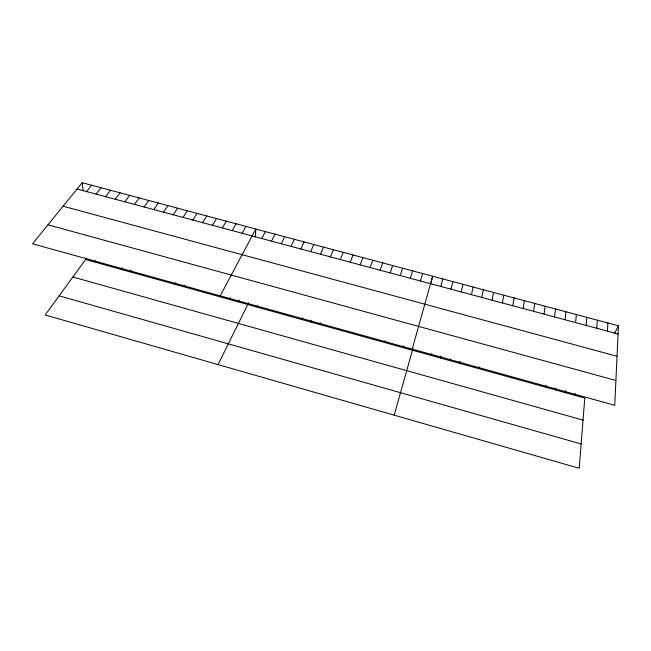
<?xml version="1.0" encoding="UTF-8"?>
<svg xmlns="http://www.w3.org/2000/svg" width="651" height="651" viewBox="0 0 651 651"><rect width="100%" height="100%" fill="white"/><g stroke="black" fill="none" stroke-linecap="round" stroke-linejoin="round"><path stroke-width="0.98" d="M618.45 325.793L614.747 405.304L32.55 243.791L82.197 182.719L618.45 325.793L614.275 333.906M607.407 331.099L607.888 322.977M255.265 237.102L255.81 229.038L220.201 295.855M596.772 328.25L597.349 320.162M586.169 325.41L586.844 317.363M575.004 395.36L575.183 393.35M575.59 322.579L576.371 314.563M565.239 392.651L565.442 390.649M565.044 319.755L565.922 311.78M555.506 389.949L555.726 387.955M545.79 387.255L546.034 385.27M554.53 316.931L555.506 308.997M544.041 314.124L545.115 306.23M533.584 311.324L534.756 303.464M523.152 308.525L524.421 300.705M512.752 305.742L514.119 297.955M502.385 302.967L503.841 295.212M492.042 300.192L493.588 292.478M478.509 368.58L478.9 366.651M481.724 297.434L483.376 289.752M459.508 363.307L459.94 361.395M471.438 294.675L473.179 287.034M450.044 360.678L450.492 358.774M461.185 291.925L463.016 284.324M440.605 358.058L441.069 356.162M450.956 289.19L452.876 281.623M431.19 355.446L431.67 353.558M440.76 286.456L442.77 278.921M430.547 284.072L432.687 276.236L412.205 349.115M394.213 415.175L412.954 348.358M403.083 347.642L403.628 345.779M420.44 281.012L422.637 273.55M410.325 278.303L412.612 270.873M384.456 342.475L385.042 340.628M400.235 275.601L402.611 268.204M390.169 272.899L392.643 265.543M380.135 270.214L382.69 262.89M370.126 267.537L372.779 260.245M360.149 264.859L362.884 257.609M350.197 262.198L353.021 254.972M320.023 324.589L320.74 322.79M340.27 259.537L343.183 252.352M310.909 322.058L311.642 320.268M330.374 256.885L333.369 249.732M301.82 319.535L302.569 317.753M320.504 254.24L323.58 247.12M310.657 251.603L313.823 244.516M300.835 248.967L304.09 241.92M291.046 246.347L294.382 239.332M256.706 307.012L257.552 305.27M281.281 243.734L284.699 236.744M218.061 364.609L248.609 302.788M271.54 241.122L275.048 234.173M238.551 301.974L239.43 300.241M229.372 299.427L230.267 297.702M261.824 238.518L265.413 231.601M242.188 233.261L245.94 226.402M232.261 230.6L236.101 223.781M222.357 227.948L226.279 221.161M183.818 286.782L184.803 285.097M212.486 225.303L216.49 218.549M174.777 284.275L175.778 282.591M202.64 222.666L206.733 215.945M192.826 220.038L196.993 213.349M183.037 217.41L187.285 210.753M173.272 214.797L177.601 208.174M129.907 271.817L130.997 270.181M163.531 212.185L167.95 205.594M121.005 269.343L122.103 267.716M153.823 209.581L158.315 203.022M144.131 206.994L148.713 200.467M94.419 261.971L95.575 260.351M134.472 204.406L139.135 197.904M86.77 257.918L45.171 314.978L579.219 468.281L584.785 398.078L85.598 259.521M124.846 201.818L129.582 195.357M115.235 199.247L120.053 192.818M105.657 196.683L110.548 190.279M96.104 194.12L101.076 187.757M86.575 191.573L91.62 185.234M77.07 189.026L618.068 333.955M63.098 206.212L617.034 356.26M47.979 224.815L615.903 380.485M72.863 276.992L583.036 420.123M59.135 295.831L581.148 443.966M82.197 182.719L83.116 190.694"/></g></svg>
